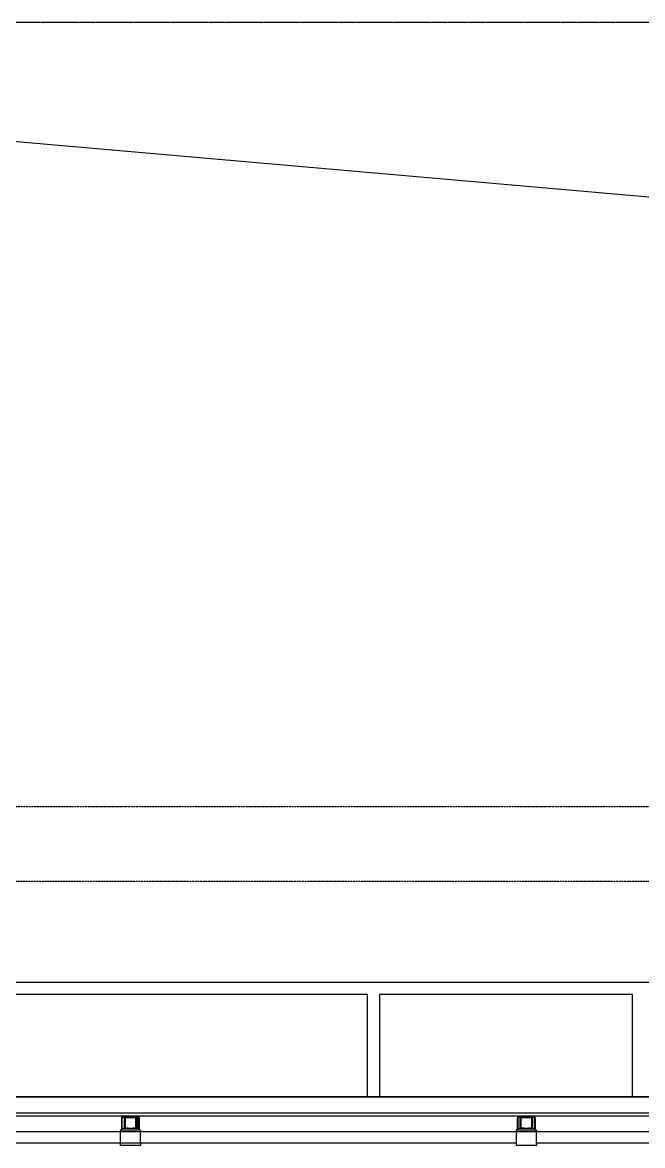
# Model space of a CAD drawing. Extents: x -599358 to 2865263, y -1062760 to 486533.
# Drawn here: x 1880293 to 1881952, y -664117 to -661110 of the extents above; entities that cross this region are included whole.
import ezdxf

# ---------------------------------------------------------------- set-up
doc = ezdxf.new("R2010")
doc.units = 0
for name, pattern in [('__DASH', [0.35, 0.25, -0.1]), ('DASH', [0.35, 0.25, -0.1]), ('DOTE', [2.42, 2, -0.2, 0.02, -0.2])]:
    doc.linetypes.add(name, pattern=pattern)
doc.layers.add('A-AXIS-DOTE', color=14, linetype='DOTE')
doc.layers.add('A-LIN-V', color=9, linetype='Continuous')

# ---------------------------------------------------------------- blocks, each defined once
blk = doc.blocks.new('w432424324')
at = {"layer": 'A-LIN-V', "color": 2}
blk.add_line((-751204.7, 583257.5), (-759779.7, 584007.5), dxfattribs=at)
blk = doc.blocks.new('23423wer')
at = {"layer": 'A-LIN-V'}
h = blk.add_hatch(color=1, dxfattribs=at)
h.dxf.hatch_style = 1
h.paths.add_polyline_path([(-1671108.5, 541852.9, 0.414214), (-1671106.1, 541855.3), (-1671106.1, 541872.9, 0.414214), (-1671108.5, 541875.3), (-1671103.7, 541875.3, -0.414214), (-1671101.9, 541873.5), (-1671101.9, 541851.5), (-1671102.1, 541851.7), (-1671102.1, 541852.9)])
h = blk.add_hatch(color=1, dxfattribs=at)
h.dxf.hatch_style = 1
h.paths.add_polyline_path([(-1671136.1, 541849.7), (-1671134.1, 541851.7), (-1671134.1, 541849.7)])
h.paths.add_polyline_path([(-1671102.1, 541849.7), (-1671102.1, 541851.7), (-1671100.1, 541849.7)])
h = blk.add_hatch(color=1, dxfattribs=at)
h.dxf.hatch_style = 1
h.paths.add_polyline_path([(-1670356.6, 541849.7), (-1670354.6, 541851.7), (-1670354.6, 541849.7)])
h.paths.add_polyline_path([(-1670322.6, 541849.7), (-1670322.6, 541851.7), (-1670320.6, 541849.7)])
at = {"color": 1, "linetype": 'DASH'}
blk.add_line((-1667421, 542339.9), (-1674651.9, 542339.9), dxfattribs=at)
at = {"color": 6, "linetype": 'DASH'}
blk.add_lwpolyline([(-1667170.8, 542487.1), (-1674651.9, 542487.1)], dxfattribs=at)
at = {"layer": 'A-LIN-V', "color": 1}
for p, q in [((-1674651.9, 542141.1), (-1670089.6, 542141.1)), ((-1670651.4, 542117.1), (-1671827.4, 542117.1)), ((-1670651.4, 541915.5), (-1670651.4, 542117.1)), ((-1670627.4, 542117.1), (-1670627.4, 541915.5)), ((-1670129.6, 542117.1), (-1670627.4, 542117.1)), ((-1670129.6, 541915.5), (-1670129.6, 542117.1)), ((-1667588.3, 541915.5), (-1674651.9, 541915.5)), ((-1672256.3, 541915.5), (-1667588.3, 541915.5)), ((-1668701.9, 541877.1), (-1674651.9, 541877.1)), ((-1672256.3, 541883.5), (-1667428.3, 541883.5)), ((-1671136.1, 541873.5), (-1671136.1, 541849.7)), ((-1671134.3, 541851.5), (-1671134.3, 541873.5)), ((-1671103.7, 541877.1), (-1671132.5, 541877.1)), ((-1671132.5, 541875.3), (-1671127.7, 541875.3)), ((-1671130.1, 541855.3), (-1671130.1, 541872.9)), ((-1671128.9, 541872.9), (-1671128.9, 541855.3)), ((-1671127.7, 541875.3), (-1671108.5, 541875.3)), ((-1671108.5, 541874.1), (-1671127.7, 541874.1)), ((-1671108.5, 541875.3), (-1671103.7, 541875.3)), ((-1671107.3, 541855.3), (-1671107.3, 541872.9)), ((-1671106.1, 541872.9), (-1671106.1, 541855.3)), ((-1671101.9, 541873.5), (-1671101.9, 541851.5)), ((-1671100.1, 541849.7), (-1671100.1, 541873.5)), ((-1670356.6, 541873.5), (-1670356.6, 541849.7)), ((-1670354.8, 541851.5), (-1670354.8, 541873.5)), ((-1670324.2, 541877.1), (-1670353, 541877.1)), ((-1670353, 541875.3), (-1670348.2, 541875.3)), ((-1670350.6, 541855.3), (-1670350.6, 541872.9)), ((-1670349.4, 541872.9), (-1670349.4, 541855.3)), ((-1670348.2, 541875.3), (-1670329, 541875.3)), ((-1670329, 541874.1), (-1670348.2, 541874.1)), ((-1670329, 541875.3), (-1670324.2, 541875.3)), ((-1670327.8, 541855.3), (-1670327.8, 541872.9)), ((-1670326.6, 541872.9), (-1670326.6, 541855.3)), ((-1670322.4, 541873.5), (-1670322.4, 541851.5)), ((-1670320.6, 541849.7), (-1670320.6, 541873.5)), ((-1672151.5, 541847.3), (-1671138.1, 541847.3)), ((-1671644.5, 541847.3), (-1670463.7, 541847.3)), ((-1671136.1, 541849.7), (-1671138.1, 541849.7)), ((-1671138.1, 541849.7), (-1671138.1, 541845.7)), ((-1671136.1, 541849.7), (-1671134.1, 541851.7)), ((-1671134.1, 541849.7), (-1671136.1, 541849.7)), ((-1671127.7, 541852.9), (-1671134.1, 541852.9)), ((-1671134.1, 541849.7), (-1671134.1, 541852.9)), ((-1671102.1, 541849.7), (-1671134.1, 541849.7)), ((-1671127.7, 541854.1), (-1671122.5, 541854.1)), ((-1671122.5, 541852.9), (-1671127.7, 541852.9)), ((-1671122.5, 541854.1), (-1671122.5, 541852.9)), ((-1671113.7, 541852.9), (-1671122.5, 541852.9)), ((-1671113.7, 541852.9), (-1671113.7, 541854.1)), ((-1671113.7, 541854.1), (-1671108.5, 541854.1)), ((-1671108.5, 541852.9), (-1671113.7, 541852.9)), ((-1671102.1, 541852.9), (-1671108.5, 541852.9)), ((-1671102.1, 541849.7), (-1671102.1, 541852.9)), ((-1671102.1, 541851.7), (-1671100.1, 541849.7)), ((-1671100.1, 541849.7), (-1671102.1, 541849.7)), ((-1671098.1, 541849.7), (-1671100.1, 541849.7)), ((-1671098.1, 541849.7), (-1671098.1, 541845.7)), ((-1671098.1, 541847.3), (-1670358.6, 541847.3)), ((-1670444.5, 541847.3), (-1669925.9, 541847.3)), ((-1670356.6, 541849.7), (-1670358.6, 541849.7)), ((-1670358.6, 541849.7), (-1670358.6, 541845.7)), ((-1670356.6, 541849.7), (-1670354.6, 541851.7)), ((-1670354.6, 541849.7), (-1670356.6, 541849.7)), ((-1670348.2, 541852.9), (-1670354.6, 541852.9)), ((-1670354.6, 541849.7), (-1670354.6, 541852.9)), ((-1670322.6, 541849.7), (-1670354.6, 541849.7)), ((-1670348.2, 541854.1), (-1670343, 541854.1)), ((-1670343, 541852.9), (-1670348.2, 541852.9)), ((-1670343, 541854.1), (-1670343, 541852.9)), ((-1670334.2, 541852.9), (-1670343, 541852.9)), ((-1670334.2, 541852.9), (-1670334.2, 541854.1)), ((-1670334.2, 541854.1), (-1670329, 541854.1)), ((-1670329, 541852.9), (-1670334.2, 541852.9)), ((-1670322.6, 541852.9), (-1670329, 541852.9)), ((-1670322.6, 541849.7), (-1670322.6, 541852.9)), ((-1670322.6, 541851.7), (-1670320.6, 541849.7)), ((-1670320.6, 541849.7), (-1670322.6, 541849.7)), ((-1670318.6, 541849.7), (-1670320.6, 541849.7)), ((-1670318.6, 541849.7), (-1670318.6, 541845.7)), ((-1670318.6, 541847.3), (-1669240.3, 541847.3)), ((-1672151.5, 541824.9), (-1671138.1, 541824.9)), ((-1672034.7, 541824.9), (-1670882.7, 541824.9)), ((-1671138.1, 541845.7), (-1671138.1, 541823.3)), ((-1671098.1, 541823.3), (-1671098.1, 541845.7)), ((-1671098.1, 541824.9), (-1670358.6, 541824.9)), ((-1670358.6, 541845.7), (-1670358.6, 541823.3)), ((-1670318.6, 541823.3), (-1670318.6, 541845.7)), ((-1670318.6, 541824.9), (-1669240.3, 541824.9)), ((-1671138.1, 541823.3), (-1671138.1, 541819.3)), ((-1671098.1, 541819.3), (-1671138.1, 541819.3)), ((-1671098.1, 541823.3), (-1671098.1, 541819.3)), ((-1670358.6, 541823.3), (-1670358.6, 541819.3)), ((-1670318.6, 541819.3), (-1670358.6, 541819.3)), ((-1670318.6, 541823.3), (-1670318.6, 541819.3))]:
    blk.add_line(p, q, dxfattribs=at)
for centre, radius, start, end in [((-1671132.5, 541873.5), 3.6, 90, 180), ((-1671132.5, 541873.5), 1.8, 90, 180), ((-1671127.7, 541872.9), 2.4, 90, 180), ((-1671127.7, 541872.9), 1.2, 90, 180), ((-1671108.5, 541872.9), 2.4, 0, 90), ((-1671108.5, 541872.9), 1.2, 360, 90), ((-1671103.7, 541873.5), 3.6, 360, 90), ((-1671103.7, 541873.5), 1.8, 360, 90), ((-1670353, 541873.5), 3.6, 90, 180), ((-1670353, 541873.5), 1.8, 90, 180), ((-1670348.2, 541872.9), 2.4, 90, 180), ((-1670348.2, 541872.9), 1.2, 90, 180), ((-1670329, 541872.9), 2.4, 360, 90), ((-1670329, 541872.9), 1.2, 360, 90), ((-1670324.2, 541873.5), 3.6, 0, 90), ((-1670324.2, 541873.5), 1.8, 0, 90), ((-1671127.7, 541855.3), 2.4, 180, 270), ((-1671127.7, 541855.3), 1.2, 180, 270), ((-1671108.5, 541855.3), 2.4, 270, 0), ((-1671108.5, 541855.3), 1.2, 270, 360), ((-1670348.2, 541855.3), 2.4, 180, 270), ((-1670348.2, 541855.3), 1.2, 180, 270), ((-1670329, 541855.3), 2.4, 270, 360), ((-1670329, 541855.3), 1.2, 270, 360)]:
    blk.add_arc(centre, radius, start, end, dxfattribs=at)

msp = doc.modelspace()

# ---------------------------------------------------------------- linework, layer by layer
at = {"layer": 'A-AXIS-DOTE', "linetype": '__DASH', "ltscale": 2}
msp.add_line((1930835.3, -661109.9), (1839476.3, -661109.9), dxfattribs=at)

# ---------------------------------------------------------------- block references
at = {"xscale": 1.35874988235309, "yscale": 1.35874988235309, "zscale": 1.35874988235309}
msp.add_blockref('23423wer', (4151213.4, -1400314.2), dxfattribs=at)
at = {"layer": 'A-LIN-V'}
msp.add_blockref('w432424324', (2636974.9, -1245167.3), dxfattribs=at)

doc.saveas('drawing.dxf')
